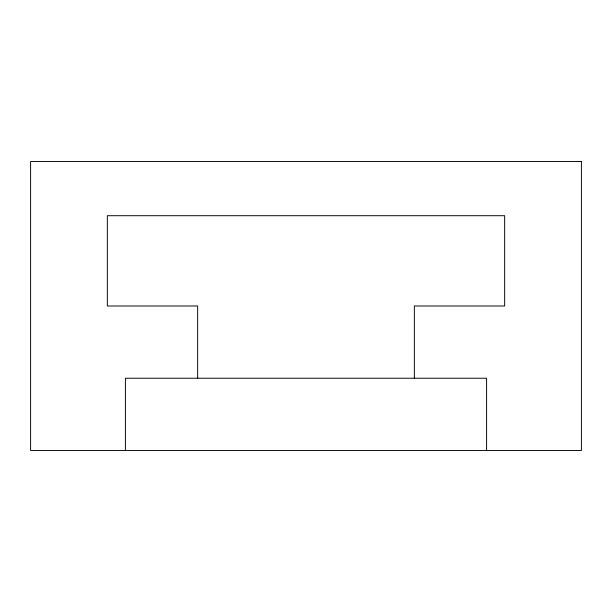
<?xml version="1.0" encoding="UTF-8"?>
<svg xmlns="http://www.w3.org/2000/svg" width="612" height="612" viewBox="0 0 612 612"><rect width="100%" height="100%" fill="white"/><g stroke="black" fill="none" stroke-linecap="round" stroke-linejoin="round"><path stroke-width="0.92" d="M486.594 450.47L486.594 378.239L125.406 378.239L125.406 450.47M414.355 378.239L414.355 306L504.648 306L504.648 215.707L107.352 215.707L107.352 306L197.645 306L197.645 378.239M581.4 161.53L30.6 161.53L30.6 450.47L581.4 450.47L581.4 161.53"/></g></svg>
